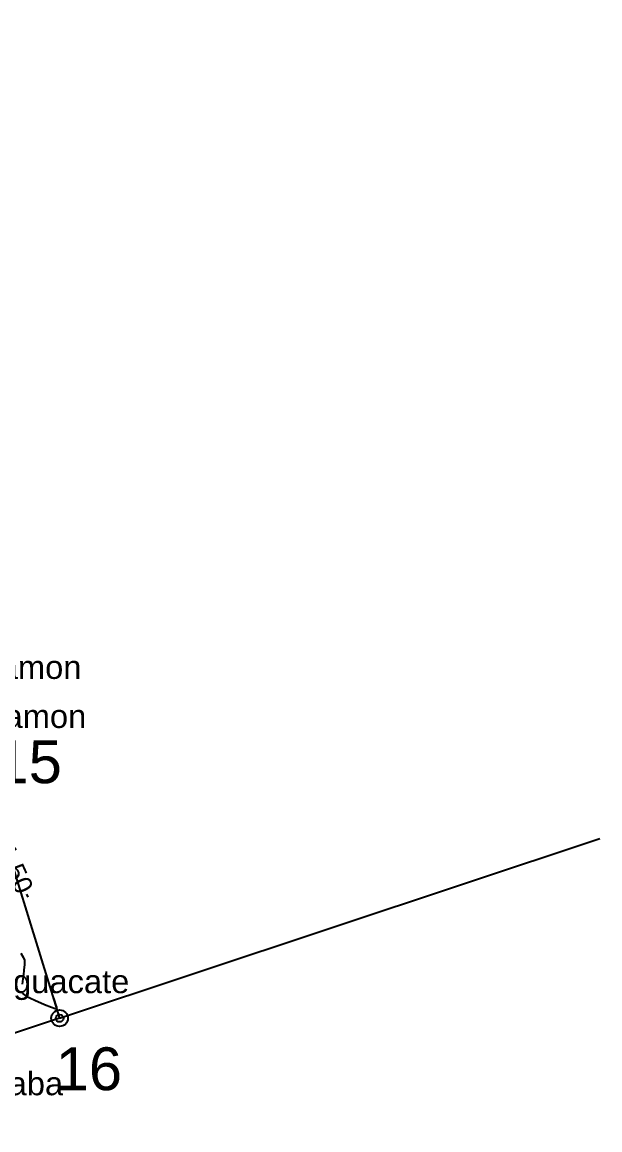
# Model space of a CAD drawing. Header units: millimetres. Extents: x 603733 to 1211550, y 1310999 to 2622648.
# Drawn here: x 603948 to 603985.1, y 1311126.1 to 1311197.3 of the extents above; entities that cross this region are included whole.
import ezdxf

# ---------------------------------------------------------------- set-up
doc = ezdxf.new("R2010")
doc.units = ezdxf.units.MM
for name, color, linetype in [('CERCO', 6, 'Continuous'), ('CIRCULO', 1, 'Continuous'), ('CONT-MJR', 30, 'Continuous'), ('CONT-MNR', 56, 'Continuous'), ('PTOS PI', 7, 'Continuous'), ('TEXTO ARB', 7, 'Continuous')]:
    doc.layers.add(name, color=color, linetype=linetype)
doc.styles.add('CURVAS DE NIVEL', font='arial.ttf', dxfattribs={"height": 1.2})
doc.styles.add('PI', font='arial.ttf', dxfattribs={"height": 0.4})
doc.styles.add('PUNTOS PI', font='arial.ttf', dxfattribs={"height": 2.75})

# ---------------------------------------------------------------- blocks, each defined once
blk = doc.blocks.new('*U91')
at = {"layer": 'CONT-MNR', "elevation": 101.25, "flags": 128}
for points in [[(605819.017, 1311117.393), (605819.165, 1311117.151), (605819.249, 1311116.959), (605819.255, 1311116.671), (605819.216, 1311116.301), (605819.181, 1311116.003), (605819.147, 1311115.755), (605819.094, 1311115.405)], [(605819.1, 1311114.828), (605819.367, 1311114.648), (605819.91, 1311114.381), (605820.541, 1311114.104), (605820.983, 1311113.927), (605821.215, 1311113.846), (605821.3, 1311113.827), (605821.317, 1311113.829), (605821.326, 1311113.848), (605821.321, 1311113.925), (605821.273, 1311114.108), (605821.176, 1311114.393), (605821.093, 1311114.627)]]:
    blk.add_lwpolyline(points, dxfattribs=at)
blk = doc.blocks.new('*U95')
at = {"layer": 'CONT-MJR', "elevation": 101.5, "flags": 128}
blk.add_lwpolyline([(605819.391, 1311121.183), (605819.469, 1311121.009)], dxfattribs=at)
at = {"layer": 'CONT-MJR', "color": 2, "insert": (605818.263, 1311123.678, 101.5), "char_height": 1.2, "attachment_point": 5, "rotation": 294.31588, "style": 'CURVAS DE NIVEL'}
blk.add_mtext('{101.50}', dxfattribs=at)

msp = doc.modelspace()

# ---------------------------------------------------------------- linework, layer by layer
at = {"elevation": 100}
msp.add_lwpolyline([(603865.915, 1311105.076), (603859.154, 1311114.654), (603844.01, 1311138.422), (603837.411, 1311148.594), (603830.217, 1311159.636), (603815.91, 1311181.691), (603812.531, 1311189.66), (603816.158, 1311191.551), (603826.098, 1311194.166), (603844.089, 1311197.491), (603866.901, 1311202.108), (603895.836, 1311207.172), (603926.562, 1311212.857), (603933.513, 1311188.868), (603945.706, 1311148.503), (603950.421, 1311133.3), (603915.761, 1311121.759), (603908.471, 1311119.399), (603892.56, 1311114.023)], close=True, dxfattribs=at)
at = {"layer": 'CERCO'}
msp.add_line((603950.421, 1311133.3, 100), (603985.081, 1311144.841, 100), dxfattribs=at)
at = {"layer": 'CIRCULO'}
for radius in [0.532, 0.243]:
    msp.add_circle((603950.421, 1311133.3, 100), radius, dxfattribs=at)

# ---------------------------------------------------------------- block references
at = {"layer": 'CONT-MJR'}
msp.add_blockref('*U95', (-1871.085, 20.076), dxfattribs=at)
at = {"layer": 'CONT-MNR'}
msp.add_blockref('*U91', (-1871.085, 20.076), dxfattribs=at)

# ---------------------------------------------------------------- texts
at = {"layer": 'PTOS PI', "color": 7, "style": 'PUNTOS PI'}
for s, p in [('15', (603946.296, 1311148.397, 100)), ('16', (603950.159, 1311128.676, 100))]:
    msp.add_text(s, height=2.75, dxfattribs=at).set_placement(p)
at = {"layer": 'TEXTO ARB', "style": 'PI'}
for s, p in [('Mamon', (603944.835, 1311155.095)), ('Mamon', (603945.143, 1311151.944)), ('Aguacate', (603946.039, 1311134.909)), ('Guayaba', (603942.141, 1311128.353))]:
    msp.add_text(s, height=1.5, dxfattribs=at).set_placement(p)

doc.saveas('drawing.dxf')
